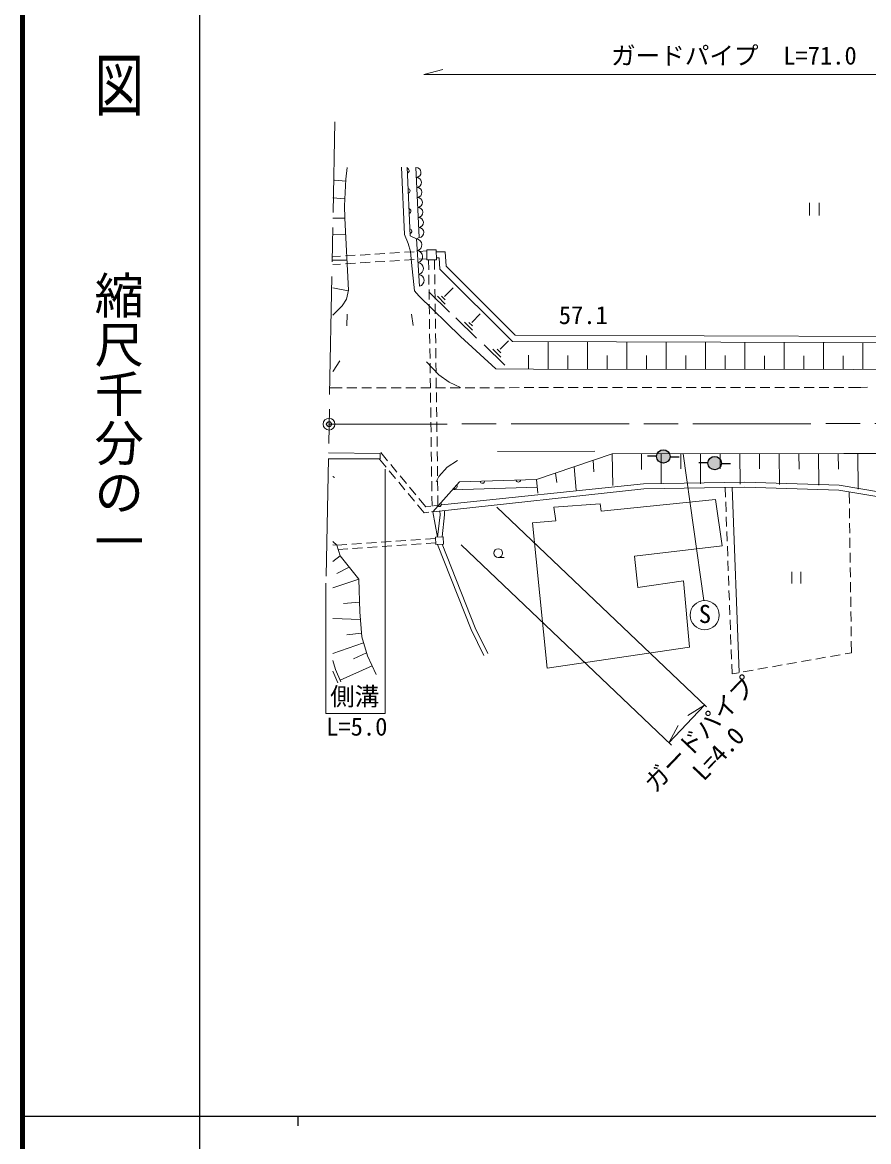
# Model space of a CAD drawing. Units: millimetres, scale not verified. Extents: x 40000 to 680000, y 20000 to 380000.
# Drawn here: x 40000 to 126038, y 202409 to 316262 of the extents above; entities that cross this region are included whole.
import ezdxf
from ezdxf.enums import TextEntityAlignment as Align

# ---------------------------------------------------------------- set-up
doc = ezdxf.new("R2010")
doc.units = ezdxf.units.MM
doc.header["$LTSCALE"] = 1000
doc.header["$PDMODE"] = 32
doc.header["$PDSIZE"] = 500
doc.linetypes.add('CHAIN', pattern=[18.5, 12, -1.5, 3.5, -1.5])
for name, color, linetype, lineweight in [('M-BGD', 7, 'Continuous', 13), ('M-BMK', 2, 'CHAIN', 13), ('M-BMK-SRVR', 3, 'Continuous', 13), ('M-STR-HTXT', 7, 'Continuous', 13), ('M-TTL', 2, 'Continuous', 140), ('M-TTL-BAND', 7, 'Continuous', 25)]:
    doc.layers.add(name, color=color, linetype=linetype, lineweight=lineweight)
doc.layers.add('M-OTRS', color=6, linetype='Continuous')
doc.styles.add('@ＭＳ ゴシック', font='')
doc.styles.add('ＭＳ ゴシック', font='')
doc.styles.get('@ＭＳ ゴシック').set_extended_font_data('@MS Gothic')
doc.styles.get('ＭＳ ゴシック').set_extended_font_data('MS Gothic')

msp = doc.modelspace()

# ---------------------------------------------------------------- hatches: boundary and pattern name
at = {"layer": 'M-BGD'}
for points in [[(105850, 272041, 0.97359), (104495, 272208, 0.01338), (104491, 272172, 1)], [(111067, 271362, 0.97359), (109712, 271529, 0.01338), (109708, 271493, 1)]]:
    msp.add_hatch(color=256, dxfattribs=at).paths.add_polyline_path(points)

# ---------------------------------------------------------------- linework, layer by layer
for p, q in [((72899, 300321), (73033, 301494)), ((79413, 294557), (79105, 301534)), ((72888, 300109), (71740, 300212)), ((72764, 297595), (72899, 300321)), ((72798, 298297), (71570, 298421)), ((72767, 296356), (72764, 297595)), ((120022, 297918), (120022, 296618)), ((120997, 296618), (120997, 297918)), ((72767, 296356), (71570, 296351)), ((73143, 289028), (72767, 296356)), ((72852, 294690), (71570, 294655)), ((79413, 294557), (80079, 294244)), ((75347, 292660), (74349, 292599)), ((76844, 292752), (75846, 292691)), ((78342, 292844), (77344, 292783)), ((79839, 292936), (78841, 292875)), ((81121, 293014), (80338, 292966)), ((81135, 292108), (81119, 293120)), ((81119, 293120), (82077, 293119)), ((82093, 292108), (82077, 293119)), ((82085, 292914), (82979, 292913)), ((82979, 292913), (83072, 291453)), ((72353, 292477), (71570, 292429)), ((72986, 292086), (71570, 292062)), ((72359, 291676), (71570, 291627)), ((73850, 292568), (72852, 292507)), ((73856, 291767), (72858, 291706)), ((75354, 291859), (74355, 291798)), ((76851, 291951), (75853, 291890)), ((78348, 292043), (77350, 291982)), ((79845, 292135), (78847, 292073)), ((81133, 292214), (80344, 292165)), ((81135, 292108), (82093, 292108)), ((81301, 292104), (81316, 291082)), ((81901, 292112), (81915, 291120)), ((82085, 292314), (82385, 292314)), ((82385, 292314), (82457, 291175)), ((81323, 290582), (81337, 289582)), ((81922, 290620), (81936, 289620)), ((82457, 291175), (89846, 283815)), ((83072, 291453), (90107, 284446)), ((71570, 289248), (73114, 288960)), ((82920, 288395), (83786, 289261)), ((80300, 288439), (79858, 288942)), ((81310, 288852), (83421, 286786)), ((81344, 289082), (81358, 288082)), ((81943, 289120), (81958, 288121)), ((82199, 288423), (82999, 287609)), ((82622, 288400), (82995, 288032)), ((71570, 286465), (72522, 287443)), ((81365, 287582), (81379, 286583)), ((81965, 287621), (81979, 286621)), ((72980, 285390), (73008, 286574)), ((79731, 285427), (79545, 286594)), ((81386, 286083), (81400, 285083)), ((81986, 286121), (82000, 285121)), ((84076, 286199), (86187, 284133)), ((85685, 285742), (86551, 286608)), ((84965, 285770), (85764, 284956)), ((85388, 285746), (85761, 285379)), ((81407, 284583), (81422, 283583)), ((82007, 284621), (82021, 283621)), ((88566, 283008), (89432, 283874)), ((90107, 284446), (163781, 284184)), ((93451, 280998), (93451, 283802)), ((97451, 280998), (97451, 283788)), ((101451, 280998), (101451, 283774)), ((105451, 280998), (105451, 283760)), ((109451, 280998), (109451, 283746)), ((113451, 280998), (113451, 283732)), ((117451, 280999), (117451, 283718)), ((121451, 280999), (121451, 283704)), ((125451, 280999), (125451, 283690)), ((81429, 283083), (81443, 282083)), ((82028, 283121), (82042, 282121)), ((86957, 283465), (89068, 281399)), ((87846, 283036), (88645, 282222)), ((88269, 283012), (88642, 282645)), ((91451, 280998), (91451, 282400)), ((95451, 280998), (95451, 282393)), ((99451, 280998), (99451, 282386)), ((103451, 280998), (103451, 282379)), ((107451, 280998), (107451, 282372)), ((111451, 280998), (111451, 282365)), ((115451, 280998), (115451, 282358)), ((81450, 281583), (81464, 280583)), ((82049, 281621), (82063, 280621)), ((119451, 280999), (119451, 282351)), ((123451, 280999), (123451, 282344)), ((81471, 280083), (81485, 279083)), ((82071, 280121), (82085, 279121)), ((91957, 280996), (88153, 281005)), ((71252, 279086), (72502, 279088)), ((73002, 279088), (74002, 279089)), ((74502, 279089), (75502, 279090)), ((76002, 279091), (77002, 279092)), ((77502, 279092), (78502, 279093)), ((79002, 279094), (80002, 279095)), ((80502, 279095), (81502, 279096)), ((82002, 279097), (83002, 279098)), ((83502, 279098), (84502, 279099)), ((85002, 279100), (86002, 279101)), ((86502, 279101), (87502, 279102)), ((88002, 279102), (89002, 279103)), ((89502, 279104), (90502, 279105)), ((91002, 279105), (92002, 279106)), ((92502, 279107), (93502, 279108)), ((94002, 279108), (95002, 279109)), ((95502, 279110), (96502, 279111)), ((97002, 279111), (98002, 279112)), ((98502, 279113), (99502, 279114)), ((100002, 279114), (101002, 279115)), ((101502, 279115), (102502, 279116)), ((103002, 279117), (104002, 279118)), ((104502, 279118), (105502, 279119)), ((106002, 279120), (107002, 279121)), ((107502, 279121), (108502, 279122)), ((109002, 279123), (110002, 279124)), ((110502, 279124), (111502, 279125)), ((112002, 279126), (113002, 279127)), ((113502, 279127), (114502, 279128)), ((115002, 279128), (116002, 279129)), ((116502, 279130), (117502, 279131)), ((118002, 279131), (119002, 279132)), ((119502, 279133), (120502, 279134)), ((121002, 279134), (122002, 279135)), ((122502, 279136), (123502, 279137)), ((124002, 279137), (125252, 279138)), ((125252, 279138), (125940, 279139)), ((81492, 278583), (81506, 277583)), ((82092, 278622), (82106, 277622)), ((81513, 277084), (81527, 276084)), ((82113, 277122), (82127, 276122)), ((81535, 275584), (81549, 274584)), ((82134, 275622), (82148, 274622)), ((81556, 274084), (81570, 273084)), ((82155, 274122), (82169, 273122)), ((76435, 272504), (77128, 271670)), ((81577, 272584), (81591, 271584)), ((82176, 272622), (82191, 271622)), ((98190, 272648), (88301, 272595)), ((92276, 269760), (99959, 272373)), ((99959, 272373), (100016, 269160)), ((102959, 272376), (102961, 270786)), ((104959, 272378), (104962, 269336)), ((106959, 272380), (106961, 270859)), ((107187, 272380), (109272, 257448)), ((108959, 272382), (108962, 269336)), ((110959, 272384), (110961, 270861)), ((112959, 272386), (112962, 269290)), ((114959, 272388), (114961, 270840)), ((116959, 272390), (116962, 269244)), ((118959, 272392), (118961, 270819)), ((120959, 272394), (120962, 269198)), ((122959, 272396), (122961, 270798)), ((124959, 272398), (124963, 268766)), ((76316, 271814), (76980, 271015)), ((77448, 271285), (78087, 270516)), ((81598, 271084), (81612, 270084)), ((82198, 271122), (82212, 270122)), ((96112, 271065), (96302, 268690)), ((98021, 271714), (98110, 270540)), ((71727, 269960), (71570, 270071)), ((77300, 270630), (77939, 269861)), ((78407, 270132), (79046, 269363)), ((94217, 270420), (94325, 269468)), ((78259, 269477), (78898, 268708)), ((79366, 268978), (80005, 268209)), ((81619, 269584), (81633, 268584)), ((81716, 266471), (84428, 269510)), ((82219, 269622), (82233, 268623)), ((83705, 268699), (92356, 268975)), ((84428, 269510), (92276, 269760)), ((92276, 269760), (92417, 268375)), ((111494, 267974), (111458, 268964)), ((112166, 268976), (112865, 250121)), ((79217, 268323), (79857, 267554)), ((80324, 267825), (81018, 266990)), ((81640, 268084), (81655, 267063)), ((82240, 268123), (82254, 267130)), ((124064, 268496), (124081, 267317)), ((80176, 267170), (80840, 266371)), ((81309, 266424), (80840, 266371)), ((81515, 267047), (81018, 266990)), ((82075, 266510), (81607, 266457)), ((82212, 263910), (81716, 266471)), ((82310, 267137), (81813, 267080)), ((111549, 266475), (111512, 267474)), ((124088, 266817), (124102, 265817)), ((111604, 264976), (111567, 265975)), ((124109, 265317), (124123, 264317)), ((111659, 263477), (111622, 264476)), ((71978, 263074), (71570, 263104)), ((71978, 263074), (72994, 263144)), ((73493, 263178), (74490, 263247)), ((74989, 263282), (75987, 263350)), ((76486, 263385), (77483, 263453)), ((76570, 262939), (77567, 263008)), ((77982, 263488), (78980, 263556)), ((78066, 263042), (79064, 263111)), ((79478, 263591), (80476, 263660)), ((79563, 263146), (80560, 263214)), ((80975, 263694), (81991, 263764)), ((81059, 263249), (82022, 263315)), ((124130, 263817), (124144, 262817)), ((72315, 261990), (71570, 261421)), ((72115, 262632), (73078, 262699)), ((73577, 262733), (74574, 262802)), ((75073, 262836), (76071, 262905)), ((111713, 261978), (111677, 262977)), ((124151, 262318), (124165, 261318)), ((73231, 260847), (71983, 260190)), ((88380, 261823), (88980, 261823)), ((111768, 260479), (111732, 261478)), ((124172, 260818), (124186, 259818)), ((74210, 259626), (71570, 258758)), ((111823, 258980), (111787, 259979)), ((118234, 260376), (118234, 259176)), ((119134, 259176), (119134, 260376)), ((111878, 257481), (111841, 258480)), ((124193, 259318), (124207, 258318)), ((124214, 257818), (124228, 256818)), ((74288, 257269), (72658, 257143)), ((111933, 255982), (111896, 256981)), ((124235, 256318), (124249, 255318)), ((74374, 255528), (71570, 255615)), ((111988, 254483), (111951, 255482)), ((74472, 254117), (72994, 253947)), ((112042, 252984), (112006, 253983)), ((124256, 254818), (124270, 253818)), ((74688, 253131), (71570, 252060)), ((124277, 253318), (124294, 252140)), ((74996, 252126), (73651, 251511)), ((75086, 251834), (75979, 249918)), ((112097, 251485), (112061, 252484)), ((121669, 251676), (120685, 251502)), ((123146, 251937), (122162, 251763)), ((124294, 252140), (123639, 252024)), ((71570, 251351), (71821, 250425)), ((75567, 250801), (72302, 249356)), ((112152, 249995), (112116, 250985)), ((115761, 250633), (114776, 250459)), ((117238, 250894), (116253, 250720)), ((118715, 251154), (117730, 250981)), ((120192, 251415), (119207, 251241)), ((71570, 250256), (72069, 249089)), ((71821, 250425), (72377, 249187)), ((112807, 250111), (112152, 249995)), ((114284, 250372), (113299, 250198))]:
    msp.add_line(p, q, dxfattribs=at)
at = {"layer": 'M-BGD', "lineweight": 25}
for p, q in [((103559, 272180), (104491, 272172)), ((105868, 272076), (106769, 272059)), ((108776, 271501), (109708, 271493)), ((111085, 271396), (111986, 271380))]:
    msp.add_line(p, q, dxfattribs=at)
at = {"layer": 'M-BGD'}
for points in [[(79858, 288942), (79578, 291846), (79444, 292948), (79216, 293768), (78854, 294689), (78533, 301537)], [(80384, 289422), (80079, 294244), (80340, 294378), (80005, 301514)], [(73143, 289028), (72947, 288113), (72522, 287443)], [(88153, 281005), (84543, 284320), (80300, 288439)], [(91957, 280996), (124508, 280947), (162451, 281000), (163936, 283554), (89846, 283815)], [(71570, 280758), (71610, 280795), (72266, 281848)], [(84527, 279122), (83404, 279675), (82346, 280403), (81102, 281728)], [(71123, 272477), (76387, 272410), (76387, 271859), (71112, 271868)], [(99959, 272373), (123521, 272410), (140154, 272410), (165043, 272321), (182689, 272517), (182778, 269280), (184352, 259983), (186639, 249270)], [(82060, 269512), (82339, 270075), (83177, 271034), (84244, 271702)], [(82075, 266510), (103198, 268820), (113445, 268998), (123008, 268672), (129531, 267585), (147004, 262901), (171935, 253824), (182814, 249963)], [(82310, 267137), (103166, 269323), (113449, 269502), (123058, 269173), (129637, 268077), (147155, 263381), (172105, 254298), (182983, 250437)], [(82212, 263908), (82212, 263910), (82465, 266183), (82452, 266586)], [(82667, 263929), (82916, 266166), (82901, 266601)], [(71570, 263441), (71978, 263074), (72315, 261990)], [(86905, 251858), (85628, 254499), (82218, 263141), (82218, 263152)], [(87310, 252054), (86040, 254680), (82689, 263174)], [(75086, 251834), (74498, 253752), (74320, 256303), (74210, 259626), (72315, 261990)]]:
    msp.add_lwpolyline(points, dxfattribs=at)
for points in [[(91855, 265366), (94236, 265548), (94044, 266945), (98761, 267277), (98831, 266544), (110483, 267740), (111136, 263016), (102243, 261968), (102585, 258777), (107210, 259455), (107821, 252700), (93340, 250584)], [(82012, 263899), (82047, 263144), (82802, 263180), (82766, 263934)]]:
    msp.add_lwpolyline(points, close=True, dxfattribs=at)
at = {"layer": 'M-BGD', "lineweight": 25}
for centre in [(105171, 272107), (110388, 271427)]:
    msp.add_circle(centre, 683, dxfattribs=at)
at = {"layer": 'M-BGD'}
for centre, radius in [((88380, 262273), 450), ((109371, 255966), 1485)]:
    msp.add_circle(centre, radius, dxfattribs=at)
for centre, radius, start, end in [((79064, 301171), 256, 285.21405, 79.85328), ((80018, 301004), 510, 273.85182, 91.52722), ((80066, 299984), 510, 273.85182, 91.52722), ((80114, 298965), 510, 273.85182, 91.52722), ((79155, 299119), 256, 285.21405, 79.85328), ((80162, 297945), 510, 273.85182, 91.52722), ((79246, 297068), 256, 285.21405, 79.85328), ((80210, 296926), 510, 273.85182, 91.52722), ((80258, 295907), 510, 273.85182, 91.52722), ((79337, 295016), 256, 285.21405, 79.85328), ((80306, 294887), 510, 273.85182, 91.52722), ((80003, 293634), 615, 284.38528, 82.85438), ((80079, 292429), 615, 284.38528, 82.85438), ((80155, 291223), 615, 284.38528, 82.85438), ((80232, 290017), 615, 284.38528, 82.85438), ((83947, 269055), 256, 240.92832, 35.56755), ((86775, 269641), 256, 194.50552, 349.14475), ((90410, 269756), 256, 194.50552, 349.14475), ((82343, 267257), 256, 240.92832, 35.56755)]:
    msp.add_arc(centre, radius, start, end, dxfattribs=at)
at = {"layer": 'M-BMK'}
for p, q in [((70878, 259914), (71780, 306149)), ((71180, 275397), (171063, 275489))]:
    msp.add_line(p, q, dxfattribs=at)
at = {"layer": 'M-BMK-SRVR'}
msp.add_circle((71180, 275397), 600, dxfattribs=at)
at = {"layer": 'M-OTRS'}
msp.add_point((71180, 275397), dxfattribs=at)
at = {"layer": 'M-STR-HTXT'}
for p, q in [((80830, 310955), (82761, 311472)), ((80830, 310955), (147371, 310955)), ((76873, 245963), (76873, 270801)), ((88247, 266945), (109559, 246627)), ((84605, 263125), (105988, 242738)), ((70845, 245963), (76873, 245963)), ((105722, 242991), (109365, 246811)), ((109365, 246811), (107657, 245770)), ((105722, 242991), (106681, 244746))]:
    msp.add_line(p, q, dxfattribs=at)
at = {"layer": 'M-STR-HTXT', "color": 1}
msp.add_line((70845, 259226), (70845, 245963), dxfattribs=at)
at = {"layer": 'M-TTL'}
msp.add_line((40000, 380000), (40000, 20000), dxfattribs=at)
at = {"layer": 'M-TTL-BAND'}
for p, q in [((58000, 370000), (58000, 20000)), ((40000, 205000), (579000, 205000)), ((68000, 205000), (68000, 204000))]:
    msp.add_line(p, q, dxfattribs=at)

# ---------------------------------------------------------------- texts
at = {"layer": 'M-BGD', "style": 'ＭＳ ゴシック'}
for s, p in [('57.1', (97030, 285022)), ('S', (109395, 254614))]:
    msp.add_text(s, height=1833, dxfattribs=at).set_placement(p, align=Align.BOTTOM_CENTER)
at = {"layer": 'M-STR-HTXT', "style": 'ＭＳ ゴシック'}
msp.add_text('ガードパイプ\u3000L=71.0', height=1833, dxfattribs=at).set_placement((99847, 311420), align=Align.BOTTOM_LEFT)
for s, p in [('ガードパイプ', (104734, 237421)), ('L=4.0', (109671, 238612))]:
    msp.add_text(s, height=1833, rotation=46.366, dxfattribs=at).set_placement(p, align=Align.BOTTOM_LEFT)
for s, p in [('側溝', (73792, 246225)), ('L=5.0', (73998, 243158))]:
    msp.add_text(s, height=1833, dxfattribs=at).set_placement(p, align=Align.BOTTOM_CENTER)
at = {"layer": 'M-TTL-BAND', "style": '@ＭＳ ゴシック', "width": 1.4}
msp.add_text('平  面  図', height=3666, rotation=270, dxfattribs=at).set_placement((49777, 306475), align=Align.MIDDLE_RIGHT)
at = {"layer": 'M-TTL-BAND', "style": '@ＭＳ ゴシック'}
msp.add_text('縮尺千分の一', height=3666, rotation=270, dxfattribs=at).set_placement((49777, 261030), align=Align.MIDDLE_RIGHT)

doc.saveas('drawing.dxf')
